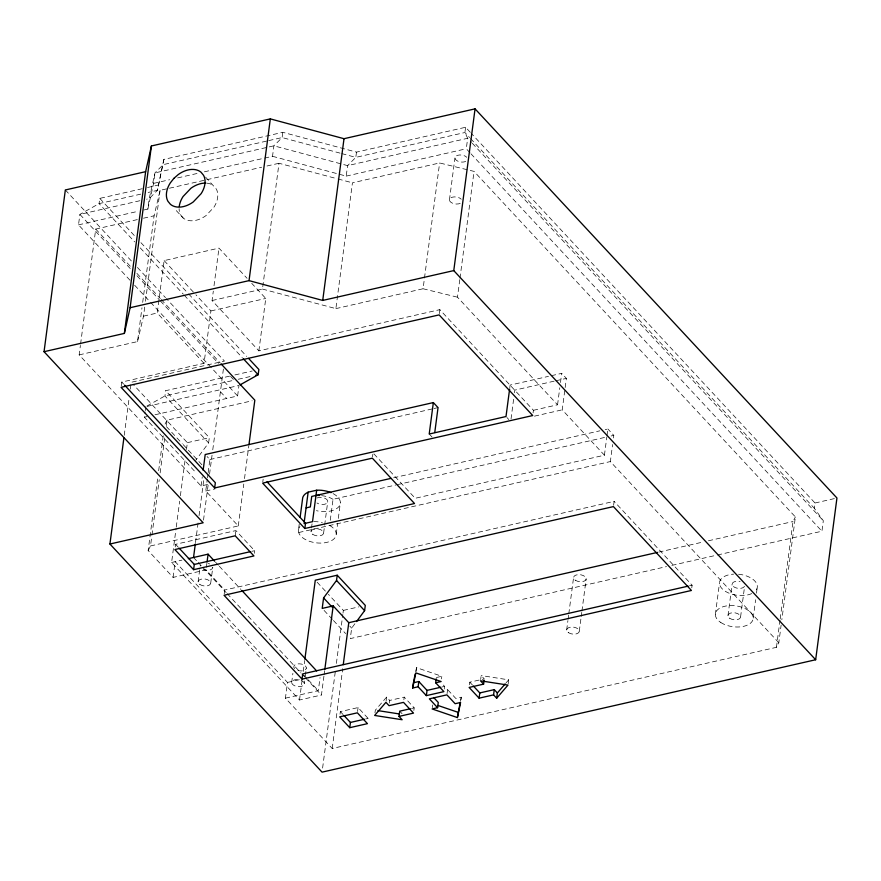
<?xml version="1.0" encoding="UTF-8"?>
<svg xmlns="http://www.w3.org/2000/svg" width="881" height="881" viewBox="0 0 881 881"><rect width="100%" height="100%" fill="white"/><g stroke="black" fill="none" stroke-linecap="round" stroke-linejoin="round"><path stroke-width="0.66" stroke-dasharray="4.41 3.3" d="M129.981 280.224L78.508 224.864L79.885 214.391L99.068 203.621L141.511 193.963M207.564 484.495L201.066 485.971L79.158 354.878L80.402 345.407M80.578 344.053L95.721 229.082L138.163 219.413M142.204 188.721L99.762 198.39L99.068 203.621L134.639 241.868M121.237 386.01L121.754 382.079L204.029 363.346L210.922 310.927L195.945 294.827M143.845 209.997L147.843 209.083L149.219 198.599L154.979 172.896L163.194 164.637L267.417 140.905M147.843 209.083L153.602 183.38L154.979 172.896L267.229 147.336M124.232 435.291L128.89 399.952M130.322 389.083L131.214 382.288L224.446 361.056L166.421 298.659M79.158 354.878L137.524 341.586L141.973 307.766M142.689 302.359L154.087 215.79L160.078 190.351L168.095 188.523M470.289 132.315L465.597 127.271L356.486 152.127L282.812 132.315L163.877 159.395L157.435 190.34L149.219 198.599L146.554 199.205M163.877 159.395L157.435 190.34L148.151 192.454M137.524 341.586L143.515 316.147L144.759 306.676M145.475 301.269L160.078 190.351M204.029 363.346L157.225 313.019L164.13 260.611L218.973 248.123L247.054 278.308M194.294 470.861L144.385 417.187L145.068 411.945M145.244 410.634L145.761 406.703M229.567 376.154L165.628 390.701L164.945 395.943L208.621 442.912L195.681 460.389M224.215 593.959L224.732 590.028L206.011 569.897L173.105 577.396L148.151 550.548L157.765 477.502M158.657 470.74L163.282 435.577M148.151 550.548L150.519 545.945L151.763 536.474M151.939 535.119L159.241 479.671M160.133 472.899L164.758 437.736M166.366 425.567L167.071 420.149L252.164 400.778M323.933 676.112L321.444 695.021L299.507 700.01L171.597 562.474L176.079 528.435M176.255 527.069L179.669 501.212M180.385 495.761L185.043 460.367M186.475 449.475L187.367 442.669L133.086 384.292M175.231 546.925L175.572 544.304L235.899 530.571L254.62 550.702L254.268 553.323M173.105 577.396L175.176 561.671L287.492 682.434L285.422 698.159L332.214 748.487L776.447 647.326L778.815 642.723L781.128 625.136M533.071 412.914L533.423 410.293L439.828 309.649L258.871 350.858L212.068 300.531L213.312 291.126M214.017 285.752L218.973 248.123M201.066 485.971L202.278 476.797M195.494 542.619L198.335 521.023M199.051 515.616L203.665 480.519M208.621 442.912L209.304 437.67L165.628 390.701M150.519 545.945L238.266 525.935L205.747 491.003L207.299 479.209M207.476 477.898L207.993 473.967M208.158 472.656L209.887 459.552L207.079 456.534M203.511 520.087L208.136 484.957M209.557 474.154L212.046 455.246M212.762 449.839L223.4 369.062M198.093 581.867L199.987 567.452M206.363 567.276L206.881 563.344M210.713 583.057L212.784 567.331A6.343 3.513 7.5 0 1 203.28 569.489M155.001 414.775L237.617 395.965L238.993 385.482L147.094 406.405M204.381 171.817L272.526 156.3L273.903 145.817L282.118 137.557L282.812 132.315M212.068 300.531L262.45 289.067L279.002 163.271L336.707 178.623M258.871 350.858L265.765 298.439L251.735 283.341M235.205 535.813L235.899 530.571M238.266 525.935L243.784 484.01M244.5 478.603L248.772 446.149M262.813 481.819L263.155 479.198M329.571 525.505L330.782 526.133A19.041 10.539 7.5 0 1 326.664 542.421A19.041 10.539 7.5 0 1 298.989 533.379L298.384 530.571L299.243 524.019M272.526 156.3L346.211 176.112L347.588 165.628L355.803 157.369L464.915 132.513L469.595 137.557M262.45 289.067L335.881 308.614L352.444 182.819L439.619 162.963L474.044 171.388L795.378 516.927L781.843 619.728M356.486 152.127L355.803 157.369L341.321 153.47M311.004 531.761L311.345 529.14M311.522 527.829L312.039 523.898M291.688 682.511L292.888 673.337M299.507 700.01L302.018 680.958M303.273 671.421L304.705 660.53M323.624 532.961L324.483 526.409M324.66 525.098L327.754 501.509M304.308 683.7L304.65 681.079M305.344 675.837L306.379 667.974M330.265 520.264L333.029 499.296L395.866 484.99M336.234 534.15L337.621 523.666M338.304 518.424L340.374 502.699M285.422 698.159L318.327 690.671L320.045 677.566M324.109 674.769L324.649 670.716M322.6 768.056L335.661 668.844M336.377 663.415L342.819 614.486M342.995 613.121L343.359 610.401L328.382 594.301M332.214 748.487L342.72 668.679M372.498 456.843L372.85 454.222M340.011 714.227L340.363 711.606L358.071 707.575L368.137 718.411L367.795 721.032M354.9 623.748L351.662 628.12L350.286 638.604L666.51 566.593M357.554 711.507L358.071 707.575M335.881 308.614L423.067 288.759L439.619 162.963M374.976 712.828L375.317 710.207L386.627 697.091L389.732 700.428L389.391 703.049M449.442 199.866L454.959 157.93M386.109 701.023L386.627 697.091M439.311 313.581L439.828 309.649M465.597 127.271L464.915 132.513L467.668 138.284L471.412 142.304M470.036 152.787L466.291 148.768L467.668 138.284L347.588 165.628L273.903 145.817L268.562 147.039M403.861 699.745L404.214 697.124L389.732 700.428M533.423 410.293L557.552 404.797L457.481 297.183L459.794 279.607M459.97 278.253L474.044 171.388M416.03 671.586L416.548 667.655L441.822 676.289L441.469 678.91M413.85 710.482L414.191 707.861L404.214 697.124M432.307 707.63L432.648 705.009M444.255 689.008L444.597 686.387L441.855 683.436M447.074 693.545L447.592 689.614L445.081 690.175M460.939 699.844L461.281 697.223L455.829 698.468L447.592 689.614M469.463 684.812L469.804 682.191L484.286 678.899L481.18 675.562L480.663 679.493M509.791 387.706L510.132 385.085L548.467 376.363M511.024 418.949L513.777 397.981M514.471 392.739L514.812 390.118L554.468 381.088M508.161 683.777L508.678 679.846L481.18 675.562M557.552 404.797L559.787 387.761M560.481 382.519L561.693 373.346L549.799 376.055M373.94 453.902L415.215 498.283L604.421 455.202L562.232 409.83L564.985 388.862M565.162 387.552L566.373 378.378L561.693 373.346M566.659 630.014L567.904 620.609M568.08 619.266L568.608 615.235M568.785 613.881L573.564 577.595M579.28 631.203L581.053 617.768M581.229 616.425L581.757 612.394M581.934 611.051L586.184 578.795M604.421 455.202L606.844 436.855M607.009 435.544L607.879 428.992L605.192 429.609M778.815 642.723L610.346 461.567L612.592 444.531M613.451 437.978L613.793 435.357L607.879 428.992M613.605 505.287L614.123 501.355L224.732 590.028M691.772 587.847L692.114 585.226L614.123 501.355M715.35 614.486L719.491 583.046M727.97 615.687L732.111 584.235M740.591 616.876L744.555 586.735M753.211 618.066L755.623 599.719M756.482 593.166L757.352 586.614M776.447 647.326L780.004 620.279M780.192 618.925L793.01 521.53L795.378 516.927M717.42 555.008L821.94 531.21L823.317 520.726L814.319 508.249L815.013 503.007L471.225 133.317M415.755 671.443L416.548 667.655M460.488 701.001L461.281 697.223M167.071 420.149L164.714 424.752L182.224 443.595M506.068 682.874L508.678 679.846M146.962 406.031L164.945 395.943L232.87 380.482M268.76 140.597L282.118 137.557L340.011 153.118M153.602 183.38L169.637 179.724M177.654 177.907L199.029 173.039M147.512 187.51L158.128 185.098M169.438 188.215L205.515 179.999M206.848 179.702L261.635 167.225M266.976 166.002L279.002 163.271M139.892 200.725L79.885 214.391L131.368 269.74M78.508 224.864L138.504 211.209M143.471 218.213L154.087 215.79M346.211 176.112L466.291 148.768M143.515 316.147L157.225 313.019M210.922 310.927L265.765 298.439M234.897 374.932L252.208 370.989M238.2 379.27L252.847 375.934M144.385 417.187L147.039 416.581M187.367 442.669L209.304 437.67M209.887 459.552L432.67 408.828M434.014 408.52L438.033 407.606M555.79 380.79L566.373 378.378M205.747 491.003L215.118 488.867M534.47 416.151L562.232 409.83M393.642 477.777L599.84 430.82M397.199 484.682L605.776 437.185M611.117 435.974L613.793 435.357M298.802 532.509L610.346 461.567M171.597 562.474L181.927 560.118M251.933 551.308L254.62 550.702M343.359 610.401L358.842 606.877M815.013 503.007L834.373 498.602M658.801 552.09L703.093 542.013M708.456 540.78L793.01 521.53M671.873 565.382L716.088 555.305M689.438 585.843L692.114 585.226M287.492 682.434L299.331 679.736M436.359 677.533L441.822 676.289M442.086 686.96L444.597 686.387M365.604 718.984L368.137 718.411M411.559 708.467L414.191 707.861M423.067 288.759L457.481 297.183M338.018 178.975L352.444 182.819M333.029 499.296L330.331 497.875A19.041 10.539 7.5 0 0 320.882 495.562M470.531 138.559L814.319 508.249M472.348 143.317L823.317 520.726M470.972 153.801L821.94 531.21M506.938 417.539L508.8 419.554M205.559 177.092L216.286 188.986A22.212 15.373 -42.9 0 1 213.863 207.332L205.956 215.647A22.212 15.373 -42.9 0 1 183.171 218.014L174.086 208.235M429.212 434.025L432.02 437.042M164.13 260.611L195.009 293.814M99.762 198.39L135.322 236.626M140.938 242.671L187.741 292.988M188.677 293.99L246.702 356.398M140.255 247.913L183.303 294.199M184.239 295.212L242.264 357.609M65.337 189.966L131.798 261.415M137.414 267.461L165.485 297.646M95.721 229.082L131.28 267.328M136.896 273.363L160.298 298.527M161.234 299.529L220.195 362.939M136.984 275.775L159.439 299.936M160.375 300.939L218.411 363.335M230.569 376.418L233.377 379.436M134.661 285.257L149.638 301.357M150.574 302.359L237.617 395.965M220.404 391.748L226.648 398.454M469.804 682.191L472.524 685.121M317.149 582.22L327.446 593.298M183.149 444.586L202.498 465.399M349.79 626.105L351.662 628.12M121.754 382.079L123.626 384.083M324.076 610.423L332.5 619.486M333.436 620.488L345.605 633.571M399.721 711.165L402.044 713.665M215.57 562.221L218.378 565.25M219.314 566.252L240.843 589.4M340.363 711.606L343.105 714.568M303.648 674.879L307.315 678.833M308.229 679.813L318.327 690.671M193.534 557.475L197.267 561.494M198.203 562.496L201.936 566.505M202.872 567.518L226.208 592.616M227.144 593.618L300.906 672.93M301.842 673.932L304.639 676.949M305.575 677.952L321.444 695.021M175.572 544.304L178.38 547.332M183.171 218.014L180.616 214.909A22.212 15.373 -42.9 0 1 179.107 208.676M744.5 586.317A6.343 3.513 7.5 0 1 736.747 588.09A6.343 3.513 7.5 0 1 732.342 583.343A6.343 3.513 7.5 0 1 740.095 581.57M333.073 493.602A19.041 10.539 7.5 0 1 338.37 507.203A19.041 10.539 7.5 0 1 316.433 510.672M317.017 497.996A6.343 3.513 7.5 0 1 325.937 498.833A6.343 3.513 7.5 0 1 325.882 503.833A6.343 3.513 7.5 0 1 316.962 502.985M298.384 530.571A19.041 10.539 7.5 0 1 300.212 526.265M313.735 521.629A19.041 10.539 7.5 0 1 322.325 522.598M465.708 161.443A6.343 3.513 7.5 0 1 456.413 160.342A6.343 3.513 7.5 0 1 457.691 155.298A6.343 3.513 7.5 0 1 466.754 157.281M460.19 203.379A6.343 3.513 7.5 0 1 450.896 202.278A6.343 3.513 7.5 0 1 452.162 197.234A6.343 3.513 7.5 0 1 461.237 199.216M206.903 183.171A22.212 15.373 -42.9 0 1 213.731 185.88M301.181 680.341A6.343 3.513 7.5 0 1 301.577 686.332A6.343 3.513 7.5 0 1 291.776 683.127A6.343 3.513 7.5 0 1 299.672 679.846M200.163 566.142A6.343 3.513 7.5 0 1 200.394 565.25M208.147 563.477A6.343 3.513 7.5 0 1 209.667 563.972M294.584 668.624A6.343 3.513 7.5 0 1 299.011 663.8A6.343 3.513 7.5 0 1 306.269 668.58A6.343 3.513 7.5 0 1 296.875 670.133M738.542 574.236A19.041 10.539 7.5 0 1 754.753 591.669M751.724 593.585A19.041 10.539 7.5 0 1 721.968 588.574A19.041 10.539 7.5 0 1 733.642 574.137M720.812 622.504A19.041 10.539 7.5 0 0 752.528 620.742A19.041 10.539 7.5 0 0 729.501 605.588A19.041 10.539 7.5 0 0 720.812 622.504M729.787 618.352A6.343 3.513 7.5 0 0 740.359 617.768A6.343 3.513 7.5 0 0 732.684 612.713A6.343 3.513 7.5 0 0 729.787 618.352M312.821 534.437A6.343 3.513 7.5 0 0 323.393 533.853A6.343 3.513 7.5 0 0 315.717 528.798A6.343 3.513 7.5 0 0 312.821 534.437M199.91 584.532A6.343 3.513 7.5 0 0 210.482 583.949A6.343 3.513 7.5 0 0 202.806 578.894A6.343 3.513 7.5 0 0 199.91 584.532M575.381 580.271A6.343 3.513 7.5 0 0 585.953 579.687A6.343 3.513 7.5 0 0 578.277 574.632A6.343 3.513 7.5 0 0 575.381 580.271M568.487 632.679A6.343 3.513 7.5 0 0 579.059 632.095A6.343 3.513 7.5 0 0 571.384 627.041A6.343 3.513 7.5 0 0 568.487 632.679"/><path stroke-width="1.32" d="M109.927 544.018L203.159 522.785L44.05 351.695L65.337 189.966L145.64 171.674L151.4 145.971L270.324 118.891L344.008 138.702L475.057 108.859L836.95 498.007L815.663 659.748L322.061 772.141L109.927 544.018L123.88 438.011M44.05 351.695L124.353 333.414L145.64 171.674M124.353 333.414L130.113 307.711L151.4 145.971M203.137 470.245L205.207 454.519L433.353 402.573L438.033 407.606L434.762 432.505M193.534 557.475L195.318 543.973M193.6 569.677L174.879 549.546L235.205 535.813L253.926 555.944L193.6 569.677L194.294 564.435L179.317 548.334M214.667 487.964L121.071 387.321L439.134 314.891L532.73 415.535L214.667 487.964L215.349 482.722L124.562 385.096M207.046 562.034L208.081 554.171L188.336 558.664M130.113 307.711L249.037 280.632L270.324 118.891M248.949 444.795L254.829 400.172L221.131 363.941M249.037 280.632L322.721 300.432L344.008 138.702M300.102 517.466L302.524 499.12A19.041 10.539 7.5 0 1 308.152 492.16L316.664 490.221A19.041 10.539 7.5 0 1 331.014 492.633M304.187 522.301L308.152 492.16M304.837 528.501L262.637 483.129L372.333 458.153L414.522 503.525L304.837 528.501L305.531 523.259L266.998 481.83M316.664 490.221L312.524 521.673L304.011 523.611M302.04 679.141L224.038 595.27L613.429 506.597L691.42 590.468L302.04 679.141L302.723 673.899L688.105 586.14M304.881 659.175L315.277 580.216L337.214 575.216L365.296 605.412L364.602 610.654L356.519 621.568M337.214 575.216L336.531 580.458L323.591 597.924L322.204 608.408L333.172 605.908L348.777 622.691L343.26 664.615M324.825 669.362L333.172 605.908M349.746 727.684L339.67 716.848L357.378 712.817L367.454 723.653L349.746 727.684L350.429 722.442L344.019 715.548M433.353 402.573L429.212 434.025L506.002 416.537L509.625 389.017M815.663 659.748L453.77 270.599L475.057 108.859M399.027 716.396L413.508 713.103L403.52 702.366L389.05 705.67L385.944 702.333L374.634 715.449L402.132 719.733L399.027 716.396L399.721 711.165L410.249 708.765M426.36 695.627L418.123 686.773L412.671 688.017L413.354 682.775L418.816 681.531L427.043 690.385L426.36 695.627L443.903 691.629L435.677 682.775L436.194 678.844M418.123 686.773L418.816 681.531M437.593 707.696L429.355 698.842L446.898 694.856L455.136 703.71L460.598 702.465L457.404 717.575L432.13 708.941L437.593 707.696L438.275 702.465L433.705 697.543M457.404 717.575L460.223 702.256M479.099 698.17L469.121 687.433L483.592 684.141L480.486 680.804L507.985 685.088L496.675 698.215L493.58 694.878L479.099 698.17L479.793 692.929L473.438 686.101M483.592 684.141L484.11 680.209M493.58 694.878L494.263 689.636L479.793 692.929M496.675 698.215L497.369 692.973L505.198 683.887M413.618 681.509L415.215 673.954M412.671 688.017L415.854 672.897L441.128 681.531L435.677 682.775M240.194 384.81L258.177 374.722L258.871 369.48L248.574 358.402M322.721 300.432L453.77 270.599M255.512 375.328L258.177 374.722L243.2 358.611M390.966 478.383L311.72 496.432L310.343 506.916L306.081 507.885M194.294 564.435L250.6 551.616M348.777 622.691L657.457 552.398M427.043 690.385L440.841 687.246M350.429 722.442L364.349 719.27M377.938 710.615L398.895 713.885M437.879 705.428L458.087 712.333M494.263 689.636L497.369 692.973M336.531 580.458L364.602 610.654M323.591 597.924L332.016 606.987M208.081 554.171L214.634 561.219M241.779 590.402L316.653 670.915M315.982 495.463A19.041 10.539 7.5 0 1 319.649 495.474M179.261 206.319A22.212 15.373 -42.9 0 1 183.039 196.562L190.946 188.248A22.212 15.373 -42.9 0 1 205.758 183.094M173.865 178.391L170.319 182.885A22.212 15.373 -42.9 0 0 167.897 201.231L170.451 204.337A22.212 15.373 -42.9 0 0 193.236 201.969L201.143 193.655A22.212 15.373 -42.9 0 0 203.566 175.308L201.011 172.202A22.212 15.373 -42.9 0 0 178.226 174.57L173.865 178.391"/></g></svg>
